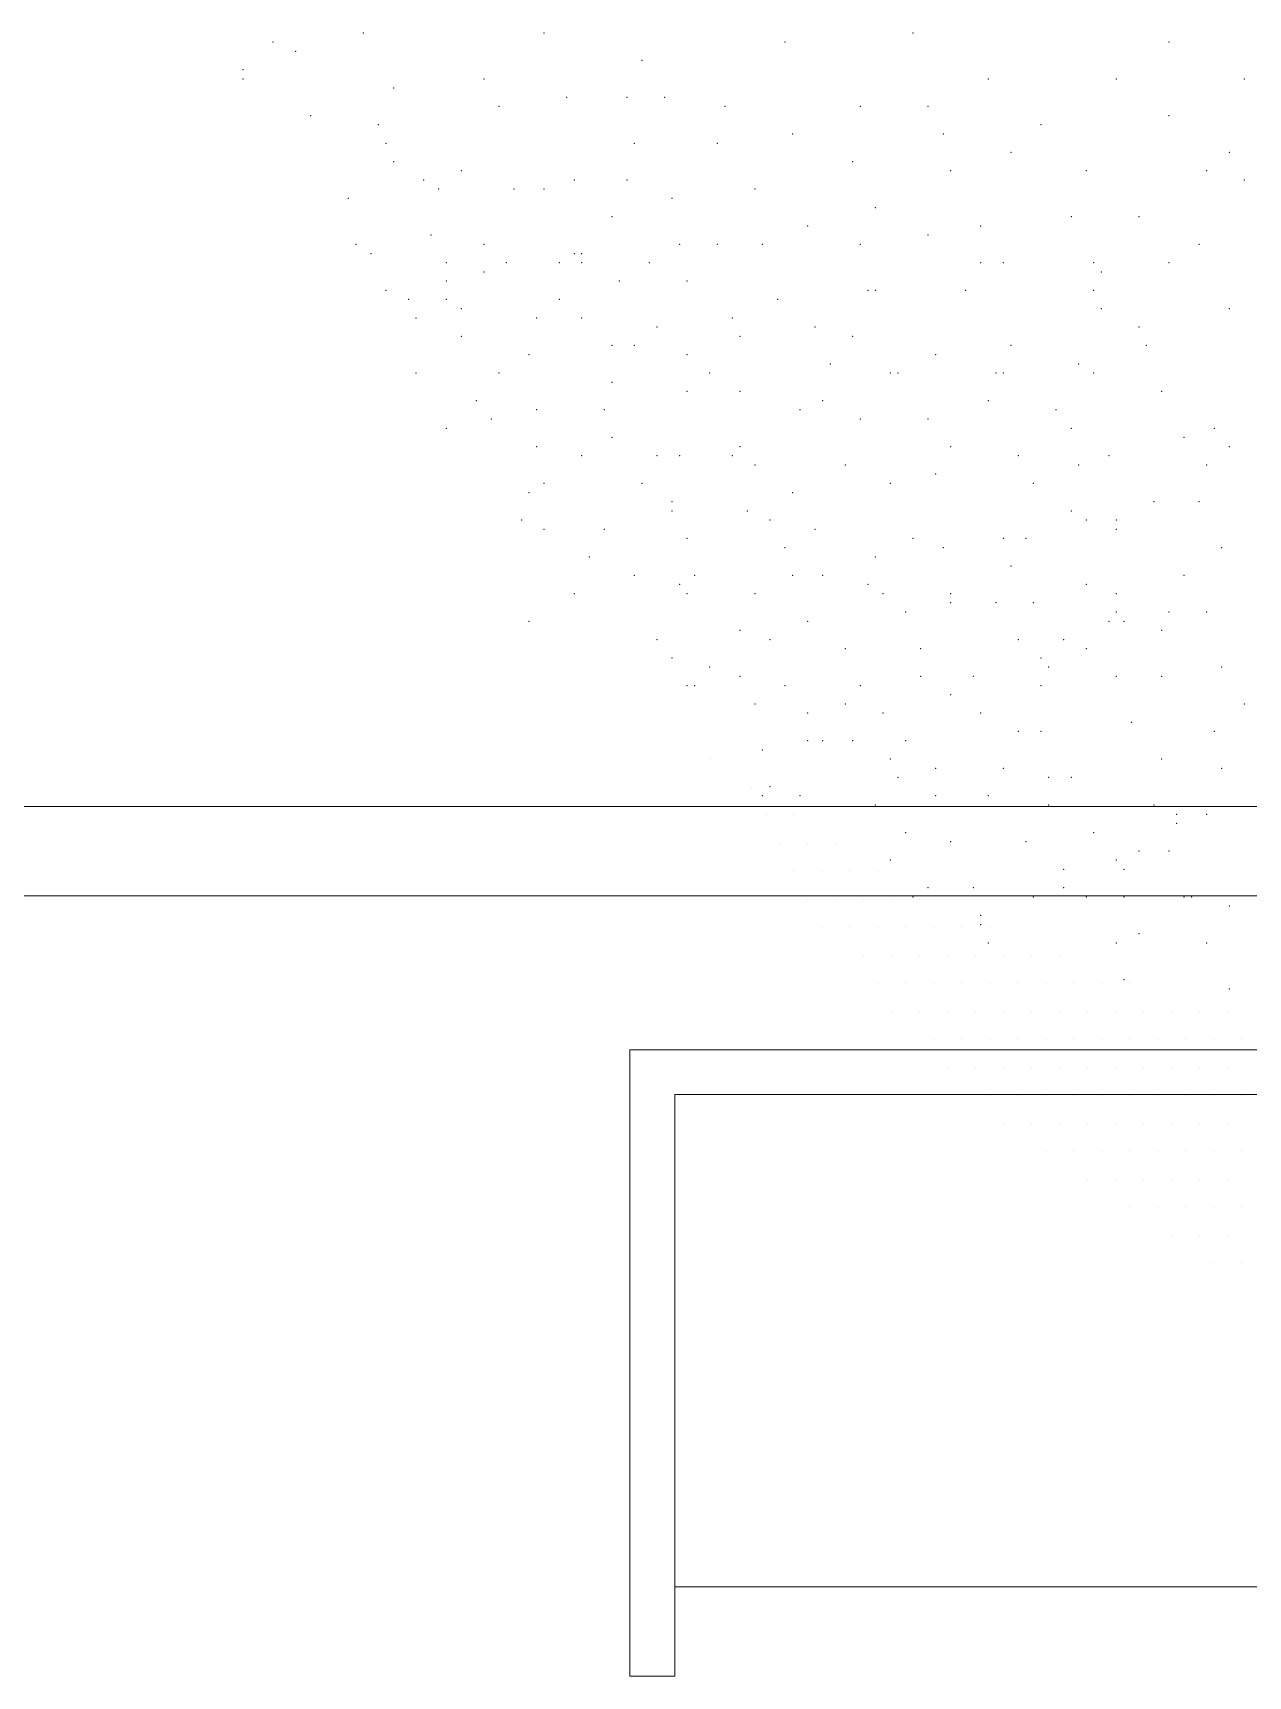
# Model space of a CAD drawing. Header units: metres. Extents: x 599 to 707, y 227 to 318.
# Drawn here: x 653.097 to 654.455, y 249.239 to 251.075 of the extents above; entities that cross this region are included whole.
import ezdxf

# ---------------------------------------------------------------- set-up
doc = ezdxf.new("R2010")
doc.units = ezdxf.units.M
for name, color, linetype, lineweight in [('banqueta', 252, 'Continuous', 9), ('gradas', 35, 'Continuous', 5), ('vegetacion', 74, 'Continuous', 0)]:
    doc.layers.add(name, color=color, linetype=linetype, lineweight=lineweight)

msp = doc.modelspace()

# ---------------------------------------------------------------- linework, layer by layer
at = {"layer": 'banqueta'}
for p, q in [((649.7146, 250.2109), (661.2768, 250.2109)), ((649.7146, 250.1109), (661.3506, 250.1109))]:
    msp.add_line(p, q, dxfattribs=at)
at = {"layer": 'gradas'}
for p, q in [((655.7638, 249.9388), (653.7638, 249.9388)), ((653.7638, 249.9388), (653.7638, 249.2388)), ((655.7138, 249.8888), (653.8138, 249.8888)), ((653.8138, 249.8888), (653.8138, 249.2388)), ((653.8138, 249.3388), (655.7138, 249.3388)), ((653.7638, 249.2388), (653.8138, 249.2388))]:
    msp.add_line(p, q, dxfattribs=at)
at = {"layer": 'vegetacion', "color": 0}
for p, q in [((653.8533, 250.2631), (653.8533, 250.2631)), ((653.9001, 250.2318), (653.9001, 250.2318)), ((653.9158, 250.2006), (653.9158, 250.2006)), ((653.947, 250.2006), (653.947, 250.2006)), ((653.9314, 250.1693), (653.9314, 250.1693)), ((653.9626, 250.1693), (653.9626, 250.1693)), ((653.9939, 250.1693), (653.9939, 250.1693)), ((653.947, 250.1381), (653.947, 250.1381)), ((653.9783, 250.1381), (653.9783, 250.1381)), ((654.0095, 250.1381), (654.0095, 250.1381)), ((654.0408, 250.1381), (654.0408, 250.1381)), ((653.9626, 250.1068), (653.9626, 250.1068)), ((653.9939, 250.1068), (653.9939, 250.1068)), ((654.0251, 250.1068), (654.0251, 250.1068)), ((654.0564, 250.1068), (654.0564, 250.1068)), ((654.0876, 250.1068), (654.0876, 250.1068)), ((653.9783, 250.0756), (653.9783, 250.0756)), ((654.0095, 250.0756), (654.0095, 250.0756)), ((654.0408, 250.0756), (654.0408, 250.0756)), ((654.072, 250.0756), (654.072, 250.0756)), ((654.1033, 250.0756), (654.1033, 250.0756)), ((654.1345, 250.0756), (654.1345, 250.0756)), ((654.1658, 250.0756), (654.1658, 250.0756)), ((654.0251, 250.0443), (654.0251, 250.0443)), ((654.0564, 250.0443), (654.0564, 250.0443)), ((654.0876, 250.0443), (654.0876, 250.0443)), ((654.1189, 250.0443), (654.1189, 250.0443)), ((654.1501, 250.0443), (654.1501, 250.0443)), ((654.1814, 250.0443), (654.1814, 250.0443)), ((654.2126, 250.0443), (654.2126, 250.0443)), ((654.2439, 250.0443), (654.2439, 250.0443)), ((654.0408, 250.0131), (654.0408, 250.0131)), ((654.072, 250.0131), (654.072, 250.0131)), ((654.1033, 250.0131), (654.1033, 250.0131)), ((654.1345, 250.0131), (654.1345, 250.0131)), ((654.1658, 250.0131), (654.1658, 250.0131)), ((654.197, 250.0131), (654.197, 250.0131)), ((654.2283, 250.0131), (654.2283, 250.0131)), ((654.2595, 250.0131), (654.2595, 250.0131)), ((654.2908, 250.0131), (654.2908, 250.0131)), ((654.322, 250.0131), (654.322, 250.0131)), ((654.0564, 249.9818), (654.0564, 249.9818)), ((654.0876, 249.9818), (654.0876, 249.9818)), ((654.1189, 249.9818), (654.1189, 249.9818)), ((654.1501, 249.9818), (654.1501, 249.9818)), ((654.1814, 249.9818), (654.1814, 249.9818)), ((654.2126, 249.9818), (654.2126, 249.9818)), ((654.2439, 249.9818), (654.2439, 249.9818)), ((654.2751, 249.9818), (654.2751, 249.9818)), ((654.3064, 249.9818), (654.3064, 249.9818)), ((654.3376, 249.9818), (654.3376, 249.9818)), ((654.3689, 249.9818), (654.3689, 249.9818)), ((654.4001, 249.9818), (654.4001, 249.9818)), ((654.4314, 249.9818), (654.4314, 249.9818)), ((654.1033, 249.9506), (654.1033, 249.9506)), ((654.1345, 249.9506), (654.1345, 249.9506)), ((654.1658, 249.9506), (654.1658, 249.9506)), ((654.197, 249.9506), (654.197, 249.9506)), ((654.2283, 249.9506), (654.2283, 249.9506)), ((654.2595, 249.9506), (654.2595, 249.9506)), ((654.2908, 249.9506), (654.2908, 249.9506)), ((654.322, 249.9506), (654.322, 249.9506)), ((654.3533, 249.9506), (654.3533, 249.9506)), ((654.3845, 249.9506), (654.3845, 249.9506)), ((654.4158, 249.9506), (654.4158, 249.9506)), ((654.447, 249.9506), (654.447, 249.9506)), ((654.1189, 249.9193), (654.1189, 249.9193)), ((654.1501, 249.9193), (654.1501, 249.9193)), ((654.1814, 249.9193), (654.1814, 249.9193)), ((654.2126, 249.9193), (654.2126, 249.9193)), ((654.2439, 249.9193), (654.2439, 249.9193)), ((654.2751, 249.9193), (654.2751, 249.9193)), ((654.3064, 249.9193), (654.3064, 249.9193)), ((654.3376, 249.9193), (654.3376, 249.9193)), ((654.3689, 249.9193), (654.3689, 249.9193)), ((654.4001, 249.9193), (654.4001, 249.9193)), ((654.4314, 249.9193), (654.4314, 249.9193)), ((654.1658, 249.8881), (654.1658, 249.8881)), ((654.197, 249.8881), (654.197, 249.8881)), ((654.2283, 249.8881), (654.2283, 249.8881)), ((654.2595, 249.8881), (654.2595, 249.8881)), ((654.2908, 249.8881), (654.2908, 249.8881)), ((654.322, 249.8881), (654.322, 249.8881)), ((654.3533, 249.8881), (654.3533, 249.8881)), ((654.3845, 249.8881), (654.3845, 249.8881)), ((654.4158, 249.8881), (654.4158, 249.8881)), ((654.447, 249.8881), (654.447, 249.8881)), ((654.1814, 249.8568), (654.1814, 249.8568)), ((654.2126, 249.8568), (654.2126, 249.8568)), ((654.2439, 249.8568), (654.2439, 249.8568)), ((654.2751, 249.8568), (654.2751, 249.8568)), ((654.3064, 249.8568), (654.3064, 249.8568)), ((654.3376, 249.8568), (654.3376, 249.8568)), ((654.3689, 249.8568), (654.3689, 249.8568)), ((654.4001, 249.8568), (654.4001, 249.8568)), ((654.4314, 249.8568), (654.4314, 249.8568)), ((654.2283, 249.8256), (654.2283, 249.8256)), ((654.2595, 249.8256), (654.2595, 249.8256)), ((654.2908, 249.8256), (654.2908, 249.8256)), ((654.322, 249.8256), (654.322, 249.8256)), ((654.3533, 249.8256), (654.3533, 249.8256)), ((654.3845, 249.8256), (654.3845, 249.8256)), ((654.4158, 249.8256), (654.4158, 249.8256)), ((654.447, 249.8256), (654.447, 249.8256)), ((654.2751, 249.7943), (654.2751, 249.7943)), ((654.3064, 249.7943), (654.3064, 249.7943)), ((654.3376, 249.7943), (654.3376, 249.7943)), ((654.3689, 249.7943), (654.3689, 249.7943)), ((654.4001, 249.7943), (654.4001, 249.7943)), ((654.4314, 249.7943), (654.4314, 249.7943)), ((654.322, 249.7631), (654.322, 249.7631)), ((654.3533, 249.7631), (654.3533, 249.7631)), ((654.3845, 249.7631), (654.3845, 249.7631)), ((654.4158, 249.7631), (654.4158, 249.7631)), ((654.447, 249.7631), (654.447, 249.7631)), ((654.3689, 249.7318), (654.3689, 249.7318)), ((654.4001, 249.7318), (654.4001, 249.7318)), ((654.4314, 249.7318), (654.4314, 249.7318)), ((654.4158, 249.7006), (654.4158, 249.7006)), ((654.447, 249.7006), (654.447, 249.7006))]:
    msp.add_line(p, q, dxfattribs=at)
at = {"layer": 'vegetacion'}
for p in [(653.3649, 251.0651), (653.4659, 251.0754), (653.6678, 251.0754), (653.9371, 251.0651), (654.0801, 251.0754), (654.3662, 251.0651), (653.3902, 251.0549), (653.7772, 251.0446), (653.3313, 251.0343), (653.3313, 251.024), (653.6005, 251.024), (654.1643, 251.024), (654.3073, 251.024), (654.4503, 251.024), (653.4996, 251.0138), (653.6174, 250.9932), (653.6931, 251.0035), (653.7604, 251.0035), (653.8025, 251.0035), (653.8698, 250.9932), (654.0212, 250.9932), (654.0969, 250.9932), (653.407, 250.9829), (653.4827, 250.9727), (654.2232, 250.9727), (654.3662, 250.9829), (653.4912, 250.9521), (653.7688, 250.9521), (653.8614, 250.9521), (653.9455, 250.9624), (654.1138, 250.9624), (653.4996, 250.9316), (654.0128, 250.9316), (654.1895, 250.9418), (654.4335, 250.9418), (653.5753, 250.9213), (654.1222, 250.9213), (654.2736, 250.9213), (654.4083, 250.9213), (653.5332, 250.911), (653.5501, 250.9008), (653.6342, 250.9008), (653.6678, 250.9008), (653.7015, 250.911), (653.7604, 250.911), (653.9034, 250.9008), (654.4503, 250.911), (653.4491, 250.8905), (653.8109, 250.8905), (654.0381, 250.8802), (653.7436, 250.8699), (653.9623, 250.8597), (654.1558, 250.8597), (654.2568, 250.8699), (654.3325, 250.8699), (653.5416, 250.8494), (654.0969, 250.8494), (653.4575, 250.8391), (653.4743, 250.8288), (653.6005, 250.8391), (653.7015, 250.8288), (653.7099, 250.8288), (653.8193, 250.8391), (653.8614, 250.8391), (653.9118, 250.8391), (654.0212, 250.8391), (654.3998, 250.8391), (653.5585, 250.8186), (653.6005, 250.8083), (653.6258, 250.8186), (653.6847, 250.8186), (653.7099, 250.8186), (653.7856, 250.8186), (654.1558, 250.8186), (654.1811, 250.8186), (654.2821, 250.8186), (654.2905, 250.8083), (654.3662, 250.8186), (653.4912, 250.7877), (653.5585, 250.798), (653.752, 250.798), (653.8277, 250.798), (654.0296, 250.7877), (654.0381, 250.7877), (654.139, 250.7877), (654.2821, 250.7877), (653.5164, 250.7775), (653.5585, 250.7775), (653.5753, 250.7672), (653.6847, 250.7775), (653.9287, 250.7775), (654.2905, 250.7672), (654.4335, 250.7672), (653.5248, 250.7569), (653.6594, 250.7569), (653.7099, 250.7569), (653.8782, 250.7569), (653.5753, 250.7364), (653.7941, 250.7466), (653.8866, 250.7364), (653.9707, 250.7466), (654.0128, 250.7364), (654.3325, 250.7466), (653.651, 250.7158), (653.7436, 250.7261), (653.7688, 250.7261), (653.8277, 250.7158), (653.8277, 250.7158), (654.1054, 250.7158), (654.1895, 250.7261), (654.3409, 250.7261), (653.5248, 250.6953), (653.6174, 250.6953), (653.8529, 250.6953), (653.9876, 250.7055), (654.0549, 250.6953), (654.0633, 250.6953), (654.1727, 250.6953), (654.1811, 250.6953), (654.2652, 250.7055), (654.2821, 250.6953), (653.7436, 250.685), (653.8277, 250.6747), (653.8866, 250.6747), (654.3578, 250.6747), (653.5921, 250.6645), (653.9792, 250.6645), (654.1643, 250.6645), (653.6089, 250.6439), (653.6594, 250.6542), (653.7352, 250.6542), (653.9539, 250.6542), (654.0212, 250.6439), (654.0969, 250.6439), (654.24, 250.6542), (653.5585, 250.6336), (653.7436, 250.6234), (654.2568, 250.6336), (654.383, 250.6234), (654.4167, 250.6336), (653.6594, 250.6131), (653.7099, 250.6028), (653.7941, 250.6028), (653.8193, 250.6028), (653.8782, 250.6028), (653.8866, 250.6131), (654.1222, 250.6131), (654.1979, 250.6028), (654.2989, 250.6028), (654.4335, 250.6131), (653.9034, 250.5925), (654.0044, 250.5925), (654.2652, 250.5925), (654.4083, 250.5925), (653.6678, 250.572), (653.7772, 250.572), (654.0549, 250.572), (654.0549, 250.572), (654.1054, 250.5823), (654.2147, 250.572), (653.651, 250.5617), (653.8109, 250.5514), (653.9455, 250.5617), (654.3494, 250.5514), (654.3998, 250.5514), (653.6426, 250.5309), (653.8109, 250.5412), (653.895, 250.5412), (653.9203, 250.5309), (654.2568, 250.5412), (654.2736, 250.5309), (654.3073, 250.5309), (653.6678, 250.5206), (653.7352, 250.5206), (653.8277, 250.5103), (653.9707, 250.5206), (654.0801, 250.5103), (654.1811, 250.5103), (654.2063, 250.5103), (654.3073, 250.5206), (653.9371, 250.5001), (654.1138, 250.5001), (654.4251, 250.5001), (653.7183, 250.4898), (654.0381, 250.4898), (654.1895, 250.4795), (653.7688, 250.4692), (653.8193, 250.459), (653.8361, 250.4692), (653.9455, 250.4692), (653.9792, 250.4692), (654.0296, 250.459), (654.2736, 250.459), (654.383, 250.4692), (653.7015, 250.4487), (653.8277, 250.4487), (653.9034, 250.4487), (654.0465, 250.4487), (654.1222, 250.4487), (654.1222, 250.4384), (654.1727, 250.4384), (654.2147, 250.4384), (654.3073, 250.4487), (653.651, 250.4179), (653.9623, 250.4179), (654.0717, 250.4281), (654.2989, 250.4179), (654.3073, 250.4281), (654.3157, 250.4179), (654.3662, 250.4281), (654.4083, 250.4281), (653.8866, 250.4076), (654.3578, 250.4076), (653.7941, 250.3973), (653.9203, 250.3973), (654.0044, 250.3871), (654.0885, 250.3871), (654.1979, 250.3973), (654.2484, 250.3973), (654.2736, 250.3871), (653.8109, 250.3768), (653.8529, 250.3665), (654.2232, 250.3768), (654.2232, 250.3768), (654.2316, 250.3665), (654.4251, 250.3665), (653.8277, 250.346), (653.8361, 250.346), (653.8866, 250.3562), (653.9371, 250.346), (654.0212, 250.346), (654.0885, 250.3562), (654.1474, 250.3562), (654.2232, 250.346), (654.3073, 250.3562), (654.3578, 250.3562), (654.1222, 250.3357), (653.9034, 250.3254), (653.9623, 250.3151), (654.0044, 250.3254), (654.0465, 250.3151), (654.1558, 250.3151), (654.4503, 250.3254), (654.1979, 250.2946), (654.1979, 250.2946), (654.2232, 250.2946), (654.3241, 250.3049), (654.4167, 250.2946), (653.9118, 250.274), (653.9623, 250.2843), (653.9792, 250.2843), (654.0128, 250.2843), (654.0717, 250.2843), (654.0549, 250.2638), (654.1054, 250.2535), (654.1811, 250.2535), (654.3578, 250.2638), (654.4251, 250.2535), (654.0633, 250.2432), (654.2316, 250.2432), (654.2568, 250.2432), (653.9118, 250.2227), (653.9203, 250.2329), (653.9539, 250.2227), (654.1054, 250.2227), (654.1643, 250.2227), (654.0381, 250.2124), (654.2316, 250.2124), (654.3494, 250.2124), (654.3746, 250.2021), (654.4083, 250.2021), (654.0717, 250.1816), (654.2821, 250.1816), (654.3746, 250.1918), (654.1222, 250.1713), (654.2063, 250.1713), (654.3325, 250.161), (654.3662, 250.161), (654.0549, 250.1508), (654.3073, 250.1508), (654.2484, 250.1405), (654.3157, 250.1405), (654.0801, 250.1097), (654.0969, 250.1199), (654.1474, 250.1199), (654.2147, 250.1097), (654.2484, 250.1199), (654.2736, 250.1097), (654.3157, 250.1097), (654.383, 250.1097), (654.3914, 250.1097), (654.1558, 250.0891), (654.4335, 250.0994), (654.1558, 250.0788), (654.3325, 250.0686), (654.1643, 250.0583), (654.3073, 250.0583), (654.4083, 250.0583), (654.3157, 250.0172), (654.4335, 250.0069)]:
    msp.add_point(p, dxfattribs=at)

doc.saveas('drawing.dxf')
